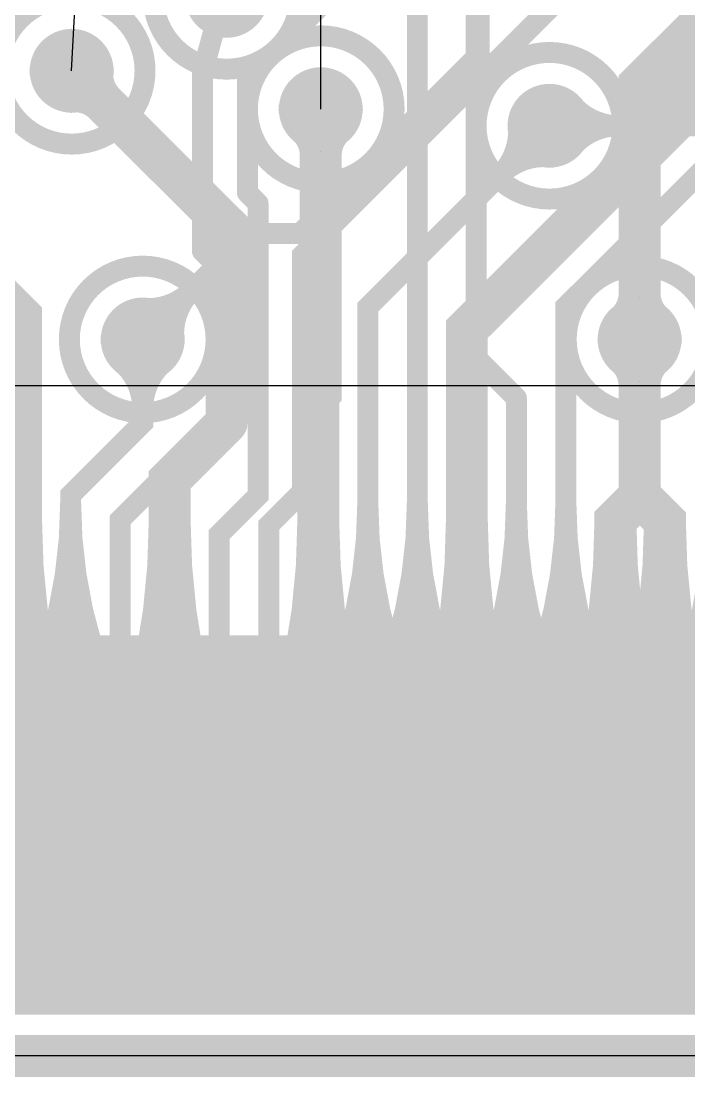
# Model space of a CAD drawing. Extents: x -4539 to 5978, y -4736 to 3041.
# Drawn here: x 250 to 409.3, y -5 to 247 of the extents above; entities that cross this region are included whole.
import ezdxf

# ---------------------------------------------------------------- set-up
doc = ezdxf.new("R2010")
doc.units = 0
for name, pattern in [('KEEPOUT_00000100', [2, 1, 1]), ('SIG_120', [2, 1, 1]), ('SIG_123', [2, 1, 1]), ('SIG_125', [2, 1, 1]), ('SIG_131', [2, 1, 1]), ('SIG_138', [2, 1, 1]), ('SIG_139', [2, 1, 1]), ('SIG_140', [2, 1, 1]), ('SIG_141', [2, 1, 1]), ('SIG_144', [2, 1, 1]), ('SIG_148', [2, 1, 1]), ('SIG_149', [2, 1, 1]), ('SIG_173', [2, 1, 1]), ('SIG_196', [2, 1, 1])]:
    doc.linetypes.add(name, pattern=pattern)
doc.layers.get('0').update_dxf_attribs({"color": 254, "linetype": 'CONTINUOUS'})
for name, color, linetype in [('BOARD_OUTLINE_00', 254, 'CONTINUOUS'), ('DRIL_NPLTE_THRU_01', 16, 'CONTINUOUS'), ('DRIL_NPLTE_THRU_02', 2, 'CONTINUOUS'), ('DRIL_NPLTE_THRU_03', 34, 'CONTINUOUS'), ('DRIL_NPLTE_THRU_04', 96, 'CONTINUOUS'), ('DRIL_NPLTE_THRU_05', 6, 'CONTINUOUS'), ('DRIL_NPLTE_THRU_06', 176, 'CONTINUOUS'), ('DRIL_PLTE_THRU_01', 16, 'CONTINUOUS'), ('DRIL_PLTE_THRU_02', 2, 'CONTINUOUS'), ('DRIL_PLTE_THRU_03', 34, 'CONTINUOUS'), ('DRIL_PLTE_THRU_04', 96, 'CONTINUOUS'), ('DRIL_PLTE_THRU_05', 6, 'CONTINUOUS'), ('DRIL_PLTE_THRU_06', 176, 'CONTINUOUS'), ('DRIL_SYMBOL', 254, 'CONTINUOUS'), ('KEEPOUT_00', 43, 'CONTINUOUS'), ('LINK_00', 254, 'CONTINUOUS'), ('PADS_BOT', 5, 'CONTINUOUS'), ('PADS_INNER', 1, 'CONTINUOUS'), ('PADS_TOP', 1, 'CONTINUOUS'), ('PART_TOP_2DLINE_00', 6, 'CONTINUOUS'), ('POUR_OUTLINE_02', 56, 'CONTINUOUS'), ('POUR_OUTLINE_05', 216, 'CONTINUOUS'), ('POUR_VIATHERM_02', 56, 'CONTINUOUS'), ('POUR_VOID_02', 56, 'CONTINUOUS'), ('POUR_VOID_05', 216, 'CONTINUOUS'), ('TEAR_01', 1, 'CONTINUOUS'), ('TEAR_03', 43, 'CONTINUOUS'), ('TEAR_06', 5, 'CONTINUOUS'), ('TRACE_01', 1, 'CONTINUOUS'), ('TRACE_03', 43, 'CONTINUOUS'), ('TRACE_06', 5, 'CONTINUOUS'), ('VIAPTS', 1, 'CONTINUOUS')]:
    doc.layers.add(name, color=color, linetype=linetype)

# ---------------------------------------------------------------- blocks, each defined once
blk = doc.blocks.new('BOARD_10')
at = {"layer": 'BOARD_OUTLINE_00', "const_width": 10}
blk.add_lwpolyline([(500, 274.8), (500, -433.86, -1), (500, -591.34), (500, -1300), (1120.08, -1300), (1120.08, -1162.2, -1), (1159.45, -1162.2), (1159.45, -1300), (3161.42, -1300), (3161.42, -591.34, -1), (3161.42, -433.86), (3161.42, 274.8)], format="xyb", close=True, dxfattribs=at)
blk = doc.blocks.new('POUR_VOID_746')
at = {"layer": 'POUR_VOID_02', "const_width": 5}
blk.add_lwpolyline([(-5918.5, -6247, 1), (-5883.5, -6247, 1)], format="xyb", close=True, dxfattribs=at)
blk = doc.blocks.new('POUR_VOID_745')
at = {"layer": 'POUR_VOID_02', "const_width": 5}
blk.add_lwpolyline([(-5938.5, -6329, 1), (-5903.5, -6329, 1)], format="xyb", close=True, dxfattribs=at)
blk = doc.blocks.new('POUR_VOID_740')
at = {"layer": 'POUR_VOID_02', "const_width": 5}
blk.add_lwpolyline([(-5841.5, -6278, 1), (-5806.5, -6278, 1)], format="xyb", close=True, dxfattribs=at)
blk = doc.blocks.new('POUR_OUTLINE_418')
at = {"layer": 'POUR_OUTLINE_02', "const_width": 5}
blk.add_lwpolyline([(-3557.5, -5612.5), (-3557.5, -4942.5), (-6182.5, -4942.5), (-6182.5, -5617.5), (-6166.44, -5617.5, -0.691217), (-6166.44, -5802.5), (-6182.5, -5802.5), (-6182.5, -6482.5), (-5597.5, -6482.5), (-5597.5, -6359.83, -0.121918), (-5590.76, -6342.93, -5.51621), (-5582.07, -6334.24, -0.564646), (-5522.5, -6359.83), (-5522.5, -6482.5), (-3557.5, -6482.5), (-3557.5, -5807.5), (-3558.62, -5807.5, -0.806303), (-3558.62, -5612.5)], format="xyb", close=True, dxfattribs=at)
for name in ['POUR_VOID_746', 'POUR_VOID_740', 'POUR_VOID_745']:
    blk.add_blockref(name, (0, 0))
blk = doc.blocks.new('POUR_VIATHERM_790')
at = {"layer": 'POUR_VIATHERM_02'}
for points in [[(-5937.95, -6254.88), (-5937.95, -6254.88)], [(-5947.95, -6264.88), (-5947.95, -6264.88)], [(-5927.95, -6264.88), (-5927.95, -6264.88)], [(-5937.95, -6274.88), (-5937.95, -6274.88)]]:
    blk.add_lwpolyline(points, dxfattribs=at)
blk = doc.blocks.new('POUR_VIATHERM_803')
at = {"layer": 'POUR_VIATHERM_02'}
for points in [[(-5802.5, -6319), (-5802.5, -6319)], [(-5812.5, -6329), (-5812.5, -6329)], [(-5792.5, -6329), (-5792.5, -6329)], [(-5802.5, -6339), (-5802.5, -6339)]]:
    blk.add_lwpolyline(points, dxfattribs=at)
blk = doc.blocks.new('POUR_VIATHERM_817')
at = {"layer": 'POUR_VIATHERM_02'}
for points in [[(-5878.54, -6264.04), (-5878.54, -6264.04)], [(-5888.54, -6274.04), (-5888.54, -6274.04)], [(-5868.54, -6274.04), (-5868.54, -6274.04)], [(-5878.54, -6284.04), (-5878.54, -6284.04)]]:
    blk.add_lwpolyline(points, dxfattribs=at)
blk = doc.blocks.new('POUR_HEADER_0')
for name in ['POUR_OUTLINE_418', 'POUR_VIATHERM_790', 'POUR_VIATHERM_817', 'POUR_VIATHERM_803']:
    blk.add_blockref(name, (6185, 6485))
blk = doc.blocks.new('POUR_VOID_315')
at = {"layer": 'POUR_VOID_05', "const_width": 5}
blk.add_lwpolyline([(-5955.45, -6264.88, 1), (-5920.45, -6264.88, 1)], format="xyb", close=True, dxfattribs=at)
blk = doc.blocks.new('POUR_VOID_311')
at = {"layer": 'POUR_VOID_05', "const_width": 5}
blk.add_lwpolyline([(-5918.5, -6247, 1), (-5883.5, -6247, 1)], format="xyb", close=True, dxfattribs=at)
blk = doc.blocks.new('POUR_VOID_310')
at = {"layer": 'POUR_VOID_05', "const_width": 5}
blk.add_lwpolyline([(-5938.5, -6329, 1), (-5903.5, -6329, 1)], format="xyb", close=True, dxfattribs=at)
blk = doc.blocks.new('POUR_VOID_309')
at = {"layer": 'POUR_VOID_05', "const_width": 5}
blk.add_lwpolyline([(-5896.04, -6274.04, 1), (-5861.04, -6274.04, 1)], format="xyb", close=True, dxfattribs=at)
blk = doc.blocks.new('POUR_VOID_303')
at = {"layer": 'POUR_VOID_05', "const_width": 5}
blk.add_lwpolyline([(-5841.5, -6278, 1), (-5806.5, -6278, 1)], format="xyb", close=True, dxfattribs=at)
blk = doc.blocks.new('POUR_VOID_298')
at = {"layer": 'POUR_VOID_05', "const_width": 5}
blk.add_lwpolyline([(-5820, -6329, 1), (-5785, -6329, 1)], format="xyb", close=True, dxfattribs=at)
blk = doc.blocks.new('POUR_OUTLINE_162')
at = {"layer": 'POUR_OUTLINE_05', "const_width": 5}
blk.add_lwpolyline([(-3557.5, -5612.5), (-3557.5, -4942.5), (-6182.5, -4942.5), (-6182.5, -5617.5), (-6166.44, -5617.5, -0.691217), (-6166.44, -5802.5), (-6182.5, -5802.5), (-6182.5, -6482.5), (-5597.5, -6482.5), (-5597.5, -6359.83, -0.121918), (-5590.76, -6342.93, -0.711311), (-5613.56, -6318.99, -4.185103), (-5600.74, -6309.72, -0.59758), (-5582.07, -6334.24, -0.564646), (-5522.5, -6359.83), (-5522.5, -6482.5), (-3557.5, -6482.5), (-3557.5, -5807.5), (-3558.62, -5807.5, -0.806303), (-3558.62, -5612.5)], format="xyb", close=True, dxfattribs=at)
for name in ['POUR_VOID_311', 'POUR_VOID_315', 'POUR_VOID_309', 'POUR_VOID_303', 'POUR_VOID_310', 'POUR_VOID_298']:
    blk.add_blockref(name, (0, 0))
blk = doc.blocks.new('POUR_HEADER_3')
blk.add_blockref('POUR_OUTLINE_162', (6185, 6485))
blk = doc.blocks.new('KEEPOUT_20')
at = {"layer": 'KEEPOUT_00', "linetype": 'KEEPOUT_00000100'}
blk.add_lwpolyline([(0, 44.59), (2718.1, 44.59), (2718.1, -115.41), (0, -115.41)], close=True, dxfattribs=at)
blk = doc.blocks.new('PART_BODY_TOP_8')
at = {"layer": 'PART_TOP_2DLINE_00', "const_width": 5}
blk.add_lwpolyline([(0, 0), (0, 708.66), (0.43, 708.66, 1), (0.43, 866.14), (0, 866.14), (0, 1181.1), (2661.42, 1181.1), (2661.42, 866.14), (2661.39, 866.14, 1), (2661.39, 708.66), (2661.42, 708.66), (2661.42, 0), (659.45, 0), (659.45, 137.95, 1), (620.08, 137.95), (620.08, 0)], format="xyb", close=True, dxfattribs=at)
blk = doc.blocks.new('DRIL_SYMBOL_0')
at = {"layer": 'DRIL_SYMBOL', "const_width": 2}
for points in [[(0, -10), (0, 10)], [(-10, 0), (10, 0)]]:
    blk.add_lwpolyline(points, dxfattribs=at)
blk = doc.blocks.new('DRIL_HOLE_0')
blk.add_lwpolyline([(0, 0, 1), (0, 0, 1)], format="xyb", close=True)
blk.add_blockref('DRIL_SYMBOL_0', (0, 0))
blk = doc.blocks.new('PAD_2')
blk.add_lwpolyline([(0, 0, 1), (0, 0, 1)], format="xyb", close=True)
blk = doc.blocks.new('PAD_10')
at = {"const_width": 17.72}
blk.add_lwpolyline([(-45.28, 0), (45.28, 0)], dxfattribs=at)
blk = doc.blocks.new('STK_TOP_13')
at = {"layer": 'DRIL_NPLTE_THRU_01'}
blk.add_blockref('DRIL_HOLE_0', (0, 0), dxfattribs=at)
at = {"layer": 'DRIL_NPLTE_THRU_02'}
blk.add_blockref('DRIL_HOLE_0', (0, 0), dxfattribs=at)
at = {"layer": 'DRIL_NPLTE_THRU_03'}
blk.add_blockref('DRIL_HOLE_0', (0, 0), dxfattribs=at)
at = {"layer": 'DRIL_NPLTE_THRU_04'}
blk.add_blockref('DRIL_HOLE_0', (0, 0), dxfattribs=at)
at = {"layer": 'DRIL_NPLTE_THRU_05'}
blk.add_blockref('DRIL_HOLE_0', (0, 0), dxfattribs=at)
at = {"layer": 'DRIL_NPLTE_THRU_06'}
blk.add_blockref('DRIL_HOLE_0', (0, 0), dxfattribs=at)
at = {"layer": 'PADS_BOT'}
blk.add_blockref('PAD_2', (0, 0), dxfattribs=at)
at = {"layer": 'PADS_INNER'}
blk.add_blockref('PAD_2', (0, 0), dxfattribs=at)
at = {"layer": 'PADS_TOP', "rotation": 90}
blk.add_blockref('PAD_10', (0, 0), dxfattribs=at)
blk = doc.blocks.new('STK_TOP_12')
at = {"layer": 'DRIL_NPLTE_THRU_01'}
blk.add_blockref('DRIL_HOLE_0', (0, 0), dxfattribs=at)
at = {"layer": 'DRIL_NPLTE_THRU_02'}
blk.add_blockref('DRIL_HOLE_0', (0, 0), dxfattribs=at)
at = {"layer": 'DRIL_NPLTE_THRU_03'}
blk.add_blockref('DRIL_HOLE_0', (0, 0), dxfattribs=at)
at = {"layer": 'DRIL_NPLTE_THRU_04'}
blk.add_blockref('DRIL_HOLE_0', (0, 0), dxfattribs=at)
at = {"layer": 'DRIL_NPLTE_THRU_05'}
blk.add_blockref('DRIL_HOLE_0', (0, 0), dxfattribs=at)
at = {"layer": 'DRIL_NPLTE_THRU_06'}
blk.add_blockref('DRIL_HOLE_0', (0, 0), dxfattribs=at)
at = {"layer": 'PADS_BOT', "rotation": 90}
blk.add_blockref('PAD_10', (0, 0), dxfattribs=at)
at = {"layer": 'PADS_INNER'}
blk.add_blockref('PAD_2', (0, 0), dxfattribs=at)
at = {"layer": 'PADS_TOP'}
blk.add_blockref('PAD_2', (0, 0), dxfattribs=at)
blk = doc.blocks.new('SYM_TOP_10')
for name, p in [('PART_BODY_TOP_8', (0, 0)), ('STK_TOP_13', (250, 55.12)), ('STK_TOP_12', (261.81, 55.12)), ('STK_TOP_13', (273.62, 55.12)), ('STK_TOP_12', (285.43, 55.12)), ('STK_TOP_13', (297.24, 55.12)), ('STK_TOP_12', (309.06, 55.12)), ('STK_TOP_13', (320.87, 55.12)), ('STK_TOP_12', (332.68, 55.12)), ('STK_TOP_13', (344.49, 55.12)), ('STK_TOP_12', (356.3, 55.12)), ('STK_TOP_13', (368.11, 55.12)), ('STK_TOP_12', (379.92, 55.12)), ('STK_TOP_13', (391.73, 55.12)), ('STK_TOP_12', (403.54, 55.12)), ('STK_TOP_13', (415.35, 55.12))]:
    blk.add_blockref(name, p)
blk = doc.blocks.new('PART_TOP_35')
blk.add_blockref('SYM_TOP_10', (0, 0))
blk = doc.blocks.new('SMOOTH_5')
at = {"const_width": 2.5}
blk.add_lwpolyline([(-1.25, 0, 1), (1.25, 0, 1)], format="xyb", close=True, dxfattribs=at)
blk = doc.blocks.new('TEAR_2008008000577')
at = {"const_width": 5}
for points in [[(0, 77, -0.073915), (-5.09, 42.78)], [(0, 77, 0.073915), (5.09, 42.78)]]:
    blk.add_lwpolyline(points, format="xyb", dxfattribs=at)
blk.add_lwpolyline([(0, 77), (0, 42.78)], dxfattribs=at)
for p in [(0, 77), (0, 77), (0, 77), (-5.09, 42.78), (0, 42.78), (5.09, 42.78)]:
    blk.add_blockref('SMOOTH_5', p)
blk = doc.blocks.new('TEAR_2008008000578')
at = {"const_width": 5}
for points in [[(0, -16.5, 0.196262), (-4.2, -6.21)], [(0, -16.5, 0.067729), (-1.24, -7.4)], [(0, -16.5, -0.196262), (4.2, -6.21)], [(0, -16.5, -0.067729), (1.24, -7.4)]]:
    blk.add_lwpolyline(points, format="xyb", dxfattribs=at)
for p in [(-4.2, -6.21), (-1.24, -7.4), (1.24, -7.4), (4.2, -6.21), (0, -16.5), (0, -16.5), (0, -16.5), (0, -16.5)]:
    blk.add_blockref('SMOOTH_5', p)
blk = doc.blocks.new('TRACE_1142')
at = {"layer": 'TRACE_01', "linetype": 'SIG_120', "const_width": 5}
blk.add_lwpolyline([(415.35, 55.12), (415.35, 142.97), (430, 157.61), (430, 188)], dxfattribs=at)
at = {"layer": 'TEAR_01'}
for name, p in [('TEAR_2008008000578', (430, 188)), ('TEAR_2008008000577', (415.35, 55.12))]:
    blk.add_blockref(name, p, dxfattribs=at)
at = {"layer": 'TRACE_01'}
for p in [(430, 188), (430, 157.61), (415.35, 142.97), (415.35, 55.12)]:
    blk.add_blockref('SMOOTH_5', p, dxfattribs=at)
blk = doc.blocks.new('TEAR_2008008000590')
at = {"const_width": 5}
for points in [[(-11.67, -11.67, 0.196262), (-7.36, -1.42)], [(-11.67, -11.67, 0.067729), (-6.11, -4.35)], [(-11.67, -11.67, -0.067729), (-4.35, -6.11)], [(-11.67, -11.67, -0.196262), (-1.42, -7.36)]]:
    blk.add_lwpolyline(points, format="xyb", dxfattribs=at)
for p in [(-7.36, -1.42), (-6.11, -4.35), (-4.35, -6.11), (-1.42, -7.36), (-11.67, -11.67), (-11.67, -11.67), (-11.67, -11.67), (-11.67, -11.67)]:
    blk.add_blockref('SMOOTH_5', p)
blk = doc.blocks.new('TRACE_2432')
at = {"layer": 'TRACE_01', "linetype": 'SIG_123', "const_width": 5}
blk.add_lwpolyline([(149.5, 171), (149.5, 184.5), (369, 404)], dxfattribs=at)
at = {"layer": 'TEAR_01'}
blk.add_blockref('TEAR_2008008000590', (369, 404), dxfattribs=at)
at = {"layer": 'TRACE_01'}
for p in [(369, 404), (149.5, 184.5), (149.5, 171)]:
    blk.add_blockref('SMOOTH_5', p, dxfattribs=at)
blk = doc.blocks.new('TEAR_2008008000598')
at = {"const_width": 5}
for points in [[(0, 77, -0.073915), (-5.09, 42.78)], [(0, 77, 0.073915), (5.09, 42.78)]]:
    blk.add_lwpolyline(points, format="xyb", dxfattribs=at)
blk.add_lwpolyline([(0, 77), (0, 42.78)], dxfattribs=at)
for p in [(0, 77), (0, 77), (0, 77), (-5.09, 42.78), (0, 42.78), (5.09, 42.78)]:
    blk.add_blockref('SMOOTH_5', p)
blk = doc.blocks.new('TRACE_478')
at = {"layer": 'TRACE_01', "linetype": 'SIG_125', "const_width": 5}
blk.add_lwpolyline([(344.49, 55.12), (344.49, 303.46), (424.3, 383.28), (424.3, 395.27), (439.53, 410.5), (456.89, 410.5), (480.89, 386.5), (662.9, 386.5), (686.11, 409.7), (779.88, 409.7), (793.71, 423.54), (1048.27, 423.54), (1057.8, 433.07), (1082.68, 433.07), (1102.36, 452.76)], dxfattribs=at)
at = {"layer": 'TEAR_01'}
blk.add_blockref('TEAR_2008008000598', (344.49, 55.12), dxfattribs=at)
at = {"layer": 'TRACE_01'}
blk.add_blockref('SMOOTH_5', (344.49, 55.12), dxfattribs=at)
blk = doc.blocks.new('TRACE_768')
at = {"layer": 'TRACE_03', "linetype": 'SIG_131', "const_width": 5}
blk.add_lwpolyline([(206, 171), (220.25, 185.25), (228.65, 185.25), (242.31, 198.92), (242.31, 240.13), (526.22, 524.04), (899.1, 524.04), (926.06, 551), (1121, 551)], dxfattribs=at)
blk = doc.blocks.new('TRACE_2478')
at = {"layer": 'TRACE_01', "linetype": 'SIG_138', "const_width": 5}
blk.add_lwpolyline([(303.96, 225.96), (303.96, 233.21), (325.49, 254.75), (325.49, 303.04), (411.29, 388.83), (411.29, 396.39), (437.17, 422.28), (664.66, 422.28), (686.32, 443.94), (1029.3, 443.94), (1057.8, 472.44), (1082.68, 472.44), (1102.36, 492.13)], dxfattribs=at)
at = {"layer": 'TRACE_01'}
for p in [(303.96, 233.21), (303.96, 225.96)]:
    blk.add_blockref('SMOOTH_5', p, dxfattribs=at)
blk = doc.blocks.new('TRACE_2480')
at = {"layer": 'TRACE_01', "linetype": 'SIG_139', "const_width": 5}
blk.add_lwpolyline([(358.5, 222), (358.5, 296.19), (420.7, 358.39), (654.46, 358.39), (695.44, 399.38), (784.85, 399.38), (798.86, 413.39), (1062.99, 413.39)], dxfattribs=at)
at = {"layer": 'TRACE_01'}
blk.add_blockref('SMOOTH_5', (358.5, 222), dxfattribs=at)
blk = doc.blocks.new('TEAR_2008008000659')
at = {"const_width": 5}
for points in [[(0, 77, -0.073915), (-5.09, 42.78)], [(0, 77, 0.073915), (5.09, 42.78)]]:
    blk.add_lwpolyline(points, format="xyb", dxfattribs=at)
blk.add_lwpolyline([(0, 77), (0, 42.78)], dxfattribs=at)
for p in [(0, 77), (0, 77), (0, 77), (-5.09, 42.78), (0, 42.78), (5.09, 42.78)]:
    blk.add_blockref('SMOOTH_5', p)
blk = doc.blocks.new('TRACE_480')
at = {"layer": 'TRACE_01', "linetype": 'SIG_139', "const_width": 5}
blk.add_lwpolyline([(368.11, 55.12), (368.11, 157.02)], dxfattribs=at)
at = {"layer": 'TEAR_01'}
blk.add_blockref('TEAR_2008008000659', (368.11, 55.12), dxfattribs=at)
at = {"layer": 'TRACE_01'}
for p in [(368.11, 157.02), (368.11, 55.12)]:
    blk.add_blockref('SMOOTH_5', p, dxfattribs=at)
blk = doc.blocks.new('TEAR_2008008000664')
at = {"const_width": 5}
for points in [[(-11.67, -11.67, 0.196262), (-7.36, -1.42)], [(-11.67, -11.67, 0.067729), (-6.11, -4.35)], [(-11.67, -11.67, -0.067729), (-4.35, -6.11)], [(-11.67, -11.67, -0.196262), (-1.42, -7.36)]]:
    blk.add_lwpolyline(points, format="xyb", dxfattribs=at)
for p in [(-7.36, -1.42), (-6.11, -4.35), (-4.35, -6.11), (-1.42, -7.36), (-11.67, -11.67), (-11.67, -11.67), (-11.67, -11.67), (-11.67, -11.67)]:
    blk.add_blockref('SMOOTH_5', p)
blk = doc.blocks.new('TRACE_660')
at = {"layer": 'TRACE_06', "linetype": 'SIG_140', "const_width": 5}
blk.add_lwpolyline([(309.06, 55.12), (309.06, 126.64), (317.09, 134.67), (317.09, 191.09), (397, 271)], dxfattribs=at)
at = {"layer": 'TEAR_06'}
blk.add_blockref('TEAR_2008008000664', (397, 271), dxfattribs=at)
at = {"layer": 'TRACE_06'}
for p in [(397, 271), (317.09, 191.09), (317.09, 134.67), (309.06, 126.64), (309.06, 55.12)]:
    blk.add_blockref('SMOOTH_5', p, dxfattribs=at)
blk = doc.blocks.new('TEAR_2008008000665')
at = {"const_width": 5}
for points in [[(16.5, 0, -0.196262), (6.21, 4.2)], [(16.5, 0, -0.067729), (7.4, 1.24)], [(16.5, 0, 0.196262), (6.21, -4.2)], [(16.5, 0, 0.067729), (7.4, -1.24)]]:
    blk.add_lwpolyline(points, format="xyb", dxfattribs=at)
for p in [(6.21, 4.2), (7.4, 1.24), (7.4, -1.24), (16.5, 0), (16.5, 0), (16.5, 0), (16.5, 0), (6.21, -4.2)]:
    blk.add_blockref('SMOOTH_5', p)
blk = doc.blocks.new('TRACE_672')
at = {"layer": 'TRACE_03', "linetype": 'SIG_141', "const_width": 5}
blk.add_lwpolyline([(376, 222), (413.31, 222), (588.28, 396.97), (1127.97, 396.97), (1203, 472)], dxfattribs=at)
at = {"layer": 'TEAR_03'}
blk.add_blockref('TEAR_2008008000665', (376, 222), dxfattribs=at)
at = {"layer": 'TRACE_03'}
blk.add_blockref('SMOOTH_5', (376, 222), dxfattribs=at)
blk = doc.blocks.new('TEAR_2008008000669')
at = {"const_width": 5}
for points in [[(0, 77, -0.073915), (-5.09, 42.78)], [(0, 77, 0.073915), (5.09, 42.78)]]:
    blk.add_lwpolyline(points, format="xyb", dxfattribs=at)
blk.add_lwpolyline([(0, 77), (0, 42.78)], dxfattribs=at)
for p in [(0, 77), (0, 77), (0, 77), (-5.09, 42.78), (0, 42.78), (5.09, 42.78)]:
    blk.add_blockref('SMOOTH_5', p)
blk = doc.blocks.new('TEAR_2008008000670')
at = {"const_width": 5}
for points in [[(-11.67, -11.67, 0.196262), (-7.36, -1.42)], [(-11.67, -11.67, 0.067729), (-6.11, -4.35)], [(-11.67, -11.67, -0.067729), (-4.35, -6.11)], [(-11.67, -11.67, -0.196262), (-1.42, -7.36)]]:
    blk.add_lwpolyline(points, format="xyb", dxfattribs=at)
for p in [(-7.36, -1.42), (-6.11, -4.35), (-4.35, -6.11), (-1.42, -7.36), (-11.67, -11.67), (-11.67, -11.67), (-11.67, -11.67), (-11.67, -11.67)]:
    blk.add_blockref('SMOOTH_5', p)
blk = doc.blocks.new('TRACE_670')
at = {"layer": 'TRACE_06', "linetype": 'SIG_141', "const_width": 5}
blk.add_lwpolyline([(332.68, 55.12), (332.68, 178.68), (376, 222)], dxfattribs=at)
at = {"layer": 'TEAR_06'}
for name, p in [('TEAR_2008008000670', (376, 222)), ('TEAR_2008008000669', (332.68, 55.12))]:
    blk.add_blockref(name, p, dxfattribs=at)
at = {"layer": 'TRACE_06'}
for p in [(376, 222), (332.68, 178.68), (332.68, 55.12)]:
    blk.add_blockref('SMOOTH_5', p, dxfattribs=at)
blk = doc.blocks.new('TEAR_2008008000681')
at = {"const_width": 5}
for points in [[(0, 77, -0.073915), (-5.09, 42.78)], [(0, 77, 0.073915), (5.09, 42.78)]]:
    blk.add_lwpolyline(points, format="xyb", dxfattribs=at)
blk.add_lwpolyline([(0, 77), (0, 42.78)], dxfattribs=at)
for p in [(0, 77), (0, 77), (0, 77), (-5.09, 42.78), (0, 42.78), (5.09, 42.78)]:
    blk.add_blockref('SMOOTH_5', p)
blk = doc.blocks.new('TEAR_2008008000682')
at = {"const_width": 5}
for points in [[(-16.5, 0, 0.196262), (-6.21, 4.2)], [(-16.5, 0, 0.067729), (-7.4, 1.24)], [(-16.5, 0, -0.196262), (-6.21, -4.2)], [(-16.5, 0, -0.067729), (-7.4, -1.24)]]:
    blk.add_lwpolyline(points, format="xyb", dxfattribs=at)
for p in [(-6.21, 4.2), (-7.4, 1.24), (-16.5, 0), (-16.5, 0), (-16.5, 0), (-16.5, 0), (-7.4, -1.24), (-6.21, -4.2)]:
    blk.add_blockref('SMOOTH_5', p)
blk = doc.blocks.new('TRACE_606')
at = {"layer": 'TRACE_06', "linetype": 'SIG_144', "const_width": 5}
blk.add_lwpolyline([(379.92, 55.12), (379.92, 178.84), (418.84, 217.76), (418.84, 226.59), (442.96, 250.71), (563.71, 250.71), (598, 285), (718, 285)], dxfattribs=at)
at = {"layer": 'TEAR_06'}
for name, p in [('TEAR_2008008000682', (718, 285)), ('TEAR_2008008000681', (379.92, 55.12))]:
    blk.add_blockref(name, p, dxfattribs=at)
at = {"layer": 'TRACE_06'}
for p in [(598, 285), (718, 285), (442.96, 250.71), (563.71, 250.71), (418.84, 226.59), (418.84, 217.76), (379.92, 178.84), (379.92, 55.12)]:
    blk.add_blockref('SMOOTH_5', p, dxfattribs=at)
blk = doc.blocks.new('TEAR_2008008000700')
at = {"const_width": 5}
for points in [[(11.67, 11.67, -0.196262), (1.42, 7.36)], [(11.67, 11.67, -0.067729), (4.35, 6.11)], [(11.67, 11.67, 0.067729), (6.11, 4.35)], [(11.67, 11.67, 0.196262), (7.36, 1.42)]]:
    blk.add_lwpolyline(points, format="xyb", dxfattribs=at)
for p in [(11.67, 11.67), (11.67, 11.67), (11.67, 11.67), (11.67, 11.67), (1.42, 7.36), (4.35, 6.11), (6.11, 4.35), (7.36, 1.42)]:
    blk.add_blockref('SMOOTH_5', p)
blk = doc.blocks.new('TRACE_806')
at = {"layer": 'TRACE_03', "linetype": 'SIG_148', "const_width": 5}
blk.add_lwpolyline([(279, 171), (304.27, 196.27), (316.52, 196.27), (359.23, 238.98), (359.23, 257.98), (438.75, 337.5), (449.3, 337.5), (533.84, 422.04), (847.54, 422.04), (877.75, 452.25), (1123, 452.25), (1138.5, 467.75), (1138.5, 477.25), (1154.25, 493), (1165.75, 493), (1182.5, 509.75), (1182.5, 534.12), (1203, 554.62), (1203, 591)], dxfattribs=at)
at = {"layer": 'TEAR_03'}
blk.add_blockref('TEAR_2008008000700', (279, 171), dxfattribs=at)
at = {"layer": 'TRACE_03'}
for p in [(359.23, 238.98), (304.27, 196.27), (316.52, 196.27), (279, 171)]:
    blk.add_blockref('SMOOTH_5', p, dxfattribs=at)
blk = doc.blocks.new('TEAR_2008008000704')
at = {"const_width": 5}
for points in [[(0, 77, -0.073915), (-5.09, 42.78)], [(0, 77, 0.073915), (5.09, 42.78)]]:
    blk.add_lwpolyline(points, format="xyb", dxfattribs=at)
blk.add_lwpolyline([(0, 77), (0, 42.78)], dxfattribs=at)
for p in [(0, 77), (0, 77), (0, 77), (-5.09, 42.78), (0, 42.78), (5.09, 42.78)]:
    blk.add_blockref('SMOOTH_5', p)
blk = doc.blocks.new('TEAR_2008008000705')
at = {"const_width": 5}
for points in [[(0, -16.5, 0.196262), (-4.2, -6.21)], [(0, -16.5, 0.067729), (-1.24, -7.4)], [(0, -16.5, -0.196262), (4.2, -6.21)], [(0, -16.5, -0.067729), (1.24, -7.4)]]:
    blk.add_lwpolyline(points, format="xyb", dxfattribs=at)
for p in [(-4.2, -6.21), (-1.24, -7.4), (1.24, -7.4), (4.2, -6.21), (0, -16.5), (0, -16.5), (0, -16.5), (0, -16.5)]:
    blk.add_blockref('SMOOTH_5', p)
blk = doc.blocks.new('TRACE_804')
at = {"layer": 'TRACE_06', "linetype": 'SIG_148', "const_width": 5}
blk.add_lwpolyline([(261.81, 55.12), (261.81, 133.9), (279, 151.09), (279, 171)], dxfattribs=at)
at = {"layer": 'TEAR_06'}
for name, p in [('TEAR_2008008000705', (279, 171)), ('TEAR_2008008000704', (261.81, 55.12))]:
    blk.add_blockref(name, p, dxfattribs=at)
at = {"layer": 'TRACE_06'}
for p in [(279, 171), (279, 151.09), (261.81, 133.9), (261.81, 55.12)]:
    blk.add_blockref('SMOOTH_5', p, dxfattribs=at)
blk = doc.blocks.new('SMOOTH_10')
at = {"const_width": 5}
blk.add_lwpolyline([(-2.5, 0, 1), (2.5, 0, 1)], format="xyb", close=True, dxfattribs=at)
blk = doc.blocks.new('TEAR_2008008000830')
at = {"const_width": 10}
for points in [[(0, 72.5, -0.047789), (-3.09, 40.28)], [(0, 72.5, 0.047789), (3.09, 40.28)]]:
    blk.add_lwpolyline(points, format="xyb", dxfattribs=at)
for p in [(0, 72.5), (0, 72.5), (-3.09, 40.28), (3.09, 40.28)]:
    blk.add_blockref('SMOOTH_10', p)
blk = doc.blocks.new('TRACE_2679')
at = {"layer": 'TRACE_06', "linetype": 'SIG_173', "const_width": 10}
blk.add_lwpolyline([(285.43, 55.12), (285.43, 137.53), (299, 151.09)], dxfattribs=at)
at = {"layer": 'TEAR_06'}
blk.add_blockref('TEAR_2008008000830', (285.43, 55.12), dxfattribs=at)
at = {"layer": 'TRACE_06'}
for p in [(299, 151.09), (285.43, 137.53), (285.43, 55.12)]:
    blk.add_blockref('SMOOTH_10', p, dxfattribs=at)
blk = doc.blocks.new('TEAR_2008008000848')
at = {"const_width": 10}
for points in [[(7.78, -7.78, -0.196261), (4.91, -0.95)], [(7.78, -7.78, 0.196261), (0.95, -4.91)]]:
    blk.add_lwpolyline(points, format="xyb", dxfattribs=at)
for p in [(4.91, -0.95), (0.95, -4.91), (7.78, -7.78), (7.78, -7.78)]:
    blk.add_blockref('SMOOTH_10', p)
blk = doc.blocks.new('TRACE_234')
at = {"layer": 'TRACE_06', "linetype": 'SIG_173', "const_width": 10}
blk.add_lwpolyline([(262.05, 235.12), (299, 198.18), (299, 151.09)], dxfattribs=at)
at = {"layer": 'TEAR_06'}
blk.add_blockref('TEAR_2008008000848', (262.05, 235.12), dxfattribs=at)
at = {"layer": 'TRACE_06'}
for p in [(262.05, 235.12), (299, 198.18), (299, 151.09)]:
    blk.add_blockref('SMOOTH_10', p, dxfattribs=at)
blk = doc.blocks.new('TEAR_2008008000857')
at = {"const_width": 10}
for points in [[(7.78, -7.78, -0.196261), (4.91, -0.95)], [(7.78, -7.78, 0.196261), (0.95, -4.91)]]:
    blk.add_lwpolyline(points, format="xyb", dxfattribs=at)
for p in [(4.91, -0.95), (0.95, -4.91), (7.78, -7.78), (7.78, -7.78)]:
    blk.add_blockref('SMOOTH_10', p)
blk = doc.blocks.new('TEAR_2008008000858')
at = {"const_width": 10}
for points in [[(0, 72.5, -0.047789), (-3.09, 40.28)], [(0, 72.5, 0.047789), (3.09, 40.28)]]:
    blk.add_lwpolyline(points, format="xyb", dxfattribs=at)
for p in [(0, 72.5), (0, 72.5), (-3.09, 40.28), (3.09, 40.28)]:
    blk.add_blockref('SMOOTH_10', p)
blk = doc.blocks.new('TRACE_2')
at = {"layer": 'TRACE_01', "linetype": 'SIG_173', "const_width": 10}
blk.add_lwpolyline([(222.57, 203.93), (250, 176.5), (250, 55.12)], dxfattribs=at)
at = {"layer": 'TEAR_01'}
for name, p in [('TEAR_2008008000857', (222.57, 203.93)), ('TEAR_2008008000858', (250, 55.12))]:
    blk.add_blockref(name, p, dxfattribs=at)
at = {"layer": 'TRACE_01'}
for p in [(222.57, 203.93), (250, 176.5), (250, 55.12)]:
    blk.add_blockref('SMOOTH_10', p, dxfattribs=at)
blk = doc.blocks.new('TEAR_2008008000872')
at = {"const_width": 10}
for points in [[(0, 11, -0.196262), (-2.8, 4.14)], [(0, 11, 0.196262), (2.8, 4.14)]]:
    blk.add_lwpolyline(points, format="xyb", dxfattribs=at)
for p in [(0, 11), (0, 11), (-2.8, 4.14), (2.8, 4.14)]:
    blk.add_blockref('SMOOTH_10', p)
blk = doc.blocks.new('TEAR_2008008000873')
at = {"const_width": 10}
for points in [[(-7.78, -7.78, 0.196261), (-4.91, -0.95)], [(-7.78, -7.78, -0.196261), (-0.95, -4.91)]]:
    blk.add_lwpolyline(points, format="xyb", dxfattribs=at)
for p in [(-4.91, -0.95), (-0.95, -4.91), (-7.78, -7.78), (-7.78, -7.78)]:
    blk.add_blockref('SMOOTH_10', p)
blk = doc.blocks.new('TRACE_2968')
at = {"layer": 'TRACE_01', "linetype": 'SIG_173', "const_width": 10}
blk.add_lwpolyline([(397.5, 171), (397.5, 231.88), (440.16, 274.54)], dxfattribs=at)
at = {"layer": 'TEAR_01'}
for name, p in [('TEAR_2008008000873', (440.16, 274.54)), ('TEAR_2008008000872', (397.5, 171))]:
    blk.add_blockref(name, p, dxfattribs=at)
at = {"layer": 'TRACE_01'}
for p in [(440.16, 274.54), (397.5, 231.88), (397.5, 171)]:
    blk.add_blockref('SMOOTH_10', p, dxfattribs=at)
blk = doc.blocks.new('TEAR_2008008000874')
at = {"const_width": 10}
for points in [[(0, -11, 0.196262), (-2.8, -4.14)], [(0, -11, -0.196262), (2.8, -4.14)]]:
    blk.add_lwpolyline(points, format="xyb", dxfattribs=at)
for p in [(-2.8, -4.14), (2.8, -4.14), (0, -11), (0, -11)]:
    blk.add_blockref('SMOOTH_10', p)
blk = doc.blocks.new('TEAR_2008008000875')
at = {"const_width": 10}
for points in [[(0, 72.5, -0.047789), (-3.09, 40.28)], [(0, 72.5, 0.047789), (3.09, 40.28)]]:
    blk.add_lwpolyline(points, format="xyb", dxfattribs=at)
for p in [(0, 72.5), (0, 72.5), (-3.09, 40.28), (3.09, 40.28)]:
    blk.add_blockref('SMOOTH_10', p)
blk = doc.blocks.new('TRACE_236')
at = {"layer": 'TRACE_06', "linetype": 'SIG_173', "const_width": 10}
blk.add_lwpolyline([(397.5, 171), (397.5, 133.72), (403.54, 127.68), (403.54, 55.12)], dxfattribs=at)
at = {"layer": 'TEAR_06'}
for name, p in [('TEAR_2008008000874', (397.5, 171)), ('TEAR_2008008000875', (403.54, 55.12))]:
    blk.add_blockref(name, p, dxfattribs=at)
at = {"layer": 'TRACE_06'}
for p in [(397.5, 171), (397.5, 133.72), (403.54, 127.68), (403.54, 55.12)]:
    blk.add_blockref('SMOOTH_10', p, dxfattribs=at)
blk = doc.blocks.new('TEAR_2008008000916')
at = {"const_width": 10}
for points in [[(0, 72.5, -0.047789), (-3.09, 40.28)], [(0, 72.5, 0.047789), (3.09, 40.28)]]:
    blk.add_lwpolyline(points, format="xyb", dxfattribs=at)
for p in [(0, 72.5), (0, 72.5), (-3.09, 40.28), (3.09, 40.28)]:
    blk.add_blockref('SMOOTH_10', p)
blk = doc.blocks.new('TEAR_2008008000917')
at = {"const_width": 10}
for points in [[(0, -11, 0.196262), (-2.8, -4.14)], [(0, -11, -0.196262), (2.8, -4.14)]]:
    blk.add_lwpolyline(points, format="xyb", dxfattribs=at)
for p in [(-2.8, -4.14), (2.8, -4.14), (0, -11), (0, -11)]:
    blk.add_blockref('SMOOTH_10', p)
blk = doc.blocks.new('TRACE_4')
at = {"layer": 'TRACE_01', "linetype": 'SIG_173', "const_width": 10}
blk.add_lwpolyline([(391.73, 55.12), (391.73, 127.81), (397.5, 133.58), (397.5, 171)], dxfattribs=at)
at = {"layer": 'TEAR_01'}
for name, p in [('TEAR_2008008000917', (397.5, 171)), ('TEAR_2008008000916', (391.73, 55.12))]:
    blk.add_blockref(name, p, dxfattribs=at)
at = {"layer": 'TRACE_01'}
for p in [(397.5, 171), (397.5, 133.58), (391.73, 127.81), (391.73, 55.12)]:
    blk.add_blockref('SMOOTH_10', p, dxfattribs=at)
blk = doc.blocks.new('TEAR_2008008000918')
at = {"const_width": 10}
for points in [[(0, 72.5, -0.047789), (-3.09, 40.28)], [(0, 72.5, 0.047789), (3.09, 40.28)]]:
    blk.add_lwpolyline(points, format="xyb", dxfattribs=at)
for p in [(0, 72.5), (0, 72.5), (-3.09, 40.28), (3.09, 40.28)]:
    blk.add_blockref('SMOOTH_10', p)
blk = doc.blocks.new('TEAR_2008008000919')
at = {"const_width": 10}
for points in [[(-7.78, -7.78, 0.196261), (-4.91, -0.95)], [(-7.78, -7.78, -0.196261), (-0.95, -4.91)]]:
    blk.add_lwpolyline(points, format="xyb", dxfattribs=at)
for p in [(-4.91, -0.95), (-0.95, -4.91), (-7.78, -7.78), (-7.78, -7.78)]:
    blk.add_blockref('SMOOTH_10', p)
blk = doc.blocks.new('TRACE_934')
at = {"layer": 'TRACE_06', "linetype": 'SIG_173', "const_width": 10}
blk.add_lwpolyline([(356.3, 55.12), (356.3, 173.45), (405.95, 223.1), (405.95, 240.32), (440.16, 274.54)], dxfattribs=at)
at = {"layer": 'TEAR_06'}
for name, p in [('TEAR_2008008000919', (440.16, 274.54)), ('TEAR_2008008000918', (356.3, 55.12))]:
    blk.add_blockref(name, p, dxfattribs=at)
at = {"layer": 'TRACE_06'}
for p in [(440.16, 274.54), (405.95, 240.32), (405.95, 223.1), (356.3, 173.45), (356.3, 55.12)]:
    blk.add_blockref('SMOOTH_10', p, dxfattribs=at)
blk = doc.blocks.new('TEAR_2008008000920')
at = {"const_width": 10}
for points in [[(0, 72.5, -0.047789), (-3.09, 40.28)], [(0, 72.5, 0.047789), (3.09, 40.28)]]:
    blk.add_lwpolyline(points, format="xyb", dxfattribs=at)
for p in [(0, 72.5), (0, 72.5), (-3.09, 40.28), (3.09, 40.28)]:
    blk.add_blockref('SMOOTH_10', p)
blk = doc.blocks.new('TEAR_2008008000921')
at = {"const_width": 10}
for points in [[(0, -11, 0.196262), (-2.8, -4.14)], [(0, -11, -0.196262), (2.8, -4.14)]]:
    blk.add_lwpolyline(points, format="xyb", dxfattribs=at)
for p in [(-2.8, -4.14), (2.8, -4.14), (0, -11), (0, -11)]:
    blk.add_blockref('SMOOTH_10', p)
blk = doc.blocks.new('TRACE_276')
at = {"layer": 'TRACE_01', "linetype": 'SIG_173', "const_width": 10}
blk.add_lwpolyline([(320.87, 55.12), (320.87, 157.88), (321.46, 158.48), (321.46, 225.96)], dxfattribs=at)
at = {"layer": 'TEAR_01'}
for name, p in [('TEAR_2008008000921', (321.46, 225.96)), ('TEAR_2008008000920', (320.87, 55.12))]:
    blk.add_blockref(name, p, dxfattribs=at)
at = {"layer": 'TRACE_01'}
for p in [(321.46, 225.96), (320.87, 157.88), (321.46, 158.48), (320.87, 55.12)]:
    blk.add_blockref('SMOOTH_10', p, dxfattribs=at)
blk = doc.blocks.new('DRIL_SYMBOL_7')
at = {"layer": 'DRIL_SYMBOL', "const_width": 2}
for points in [[(0, -10), (0, 10)], [(-10, 0), (10, 0)]]:
    blk.add_lwpolyline(points, dxfattribs=at)
blk = doc.blocks.new('DRIL_HOLE_7')
at = {"const_width": 3.5}
blk.add_lwpolyline([(-1.75, 0, 1), (1.75, 0, 1)], format="xyb", close=True, dxfattribs=at)
blk.add_blockref('DRIL_SYMBOL_7', (0, 0))
blk = doc.blocks.new('PAD_15')
at = {"const_width": 10}
blk.add_lwpolyline([(0, -5, 1), (0, 5, 1)], format="xyb", close=True, dxfattribs=at)
blk = doc.blocks.new('STK_TOP_26')
at = {"layer": 'DRIL_PLTE_THRU_01'}
blk.add_blockref('DRIL_HOLE_7', (0, 0), dxfattribs=at)
at = {"layer": 'DRIL_PLTE_THRU_02'}
blk.add_blockref('DRIL_HOLE_7', (0, 0), dxfattribs=at)
at = {"layer": 'DRIL_PLTE_THRU_03'}
blk.add_blockref('DRIL_HOLE_7', (0, 0), dxfattribs=at)
at = {"layer": 'DRIL_PLTE_THRU_04'}
blk.add_blockref('DRIL_HOLE_7', (0, 0), dxfattribs=at)
at = {"layer": 'DRIL_PLTE_THRU_05'}
blk.add_blockref('DRIL_HOLE_7', (0, 0), dxfattribs=at)
at = {"layer": 'DRIL_PLTE_THRU_06'}
blk.add_blockref('DRIL_HOLE_7', (0, 0), dxfattribs=at)
at = {"layer": 'PADS_BOT'}
blk.add_blockref('PAD_15', (0, 0), dxfattribs=at)
at = {"layer": 'PADS_INNER'}
blk.add_blockref('PAD_15', (0, 0), dxfattribs=at)
at = {"layer": 'PADS_TOP'}
blk.add_blockref('PAD_15', (0, 0), dxfattribs=at)
blk = doc.blocks.new('SYM_TOP_2')
blk.add_blockref('STK_TOP_26', (0, 0))

msp = doc.modelspace()

# ---------------------------------------------------------------- linework, layer by layer
at = {"layer": 'LINK_00', "linetype": 'SIG_173'}
for p in [(262.05, 235.12), (321.46, 225.96)]:
    msp.add_line(p, (322.05, 1400), dxfattribs=at)
at = {"layer": 'TRACE_01', "linetype": 'SIG_149', "const_width": 5}
for points in [[(293.24, 234.7), (298.28, 253.2), (299, 253)], [(293.24, 192.07), (293.24, 234.7)], [(293.24, 192.07), (296.5, 188.81)], [(296.5, 171), (296.5, 188.81)], [(273.62, 55.12), (273.62, 127.92), (296.5, 150.8), (296.5, 171)]]:
    msp.add_lwpolyline(points, dxfattribs=at)
at = {"layer": 'TRACE_01', "linetype": 'SIG_138', "const_width": 5}
for points in [[(303.96, 206.05), (303.96, 225.96)], [(303.96, 206.05), (306.5, 203.51)], [(306.5, 170.04), (306.5, 203.51)], [(297.24, 55.12), (297.24, 124.44), (306.5, 133.7), (306.5, 170.04)]]:
    msp.add_lwpolyline(points, dxfattribs=at)
at = {"layer": 'TRACE_01', "linetype": 'SIG_139', "const_width": 5}
for points in [[(358.5, 166.63), (358.5, 222)], [(358.5, 166.63), (368.11, 157.02)]]:
    msp.add_lwpolyline(points, dxfattribs=at)

# ---------------------------------------------------------------- block references
for name, p in [('BOARD_10', (-500, 1300)), ('PART_TOP_35', (0, 0)), ('TRACE_806', (0, 0)), ('TRACE_768', (0, 0)), ('TRACE_2478', (0, 0)), ('TRACE_672', (0, 0)), ('TRACE_478', (0, 0)), ('TRACE_2480', (0, 0)), ('TRACE_2432', (0, 0)), ('TRACE_606', (0, 0)), ('TRACE_934', (0, 0)), ('TRACE_2968', (0, 0)), ('TRACE_660', (0, 0)), ('TRACE_234', (0, 0)), ('TRACE_276', (0, 0)), ('TRACE_670', (0, 0)), ('TRACE_2', (0, 0)), ('TRACE_1142', (0, 0)), ('TRACE_4', (0, 0)), ('TRACE_236', (0, 0)), ('TRACE_804', (0, 0)), ('KEEPOUT_20', (-38.1, 115.41)), ('TRACE_480', (0, 0)), ('TRACE_2679', (0, 0))]:
    msp.add_blockref(name, p)
at = {"linetype": 'SIG_173'}
msp.add_blockref('POUR_HEADER_0', (15, 15), dxfattribs=at)
at = {"linetype": 'SIG_196'}
msp.add_blockref('POUR_HEADER_3', (15, 15), dxfattribs=at)
at = {"layer": 'TRACE_01'}
for p in [(293.24, 234.7), (293.24, 234.7), (303.96, 225.96), (358.5, 222), (303.96, 206.05), (303.96, 206.05), (306.5, 203.51), (306.5, 203.51), (293.24, 192.07), (293.24, 192.07), (296.5, 188.81), (296.5, 188.81), (296.5, 171), (296.5, 171), (306.5, 170.04), (306.5, 170.04), (358.5, 166.63), (358.5, 166.63), (368.11, 157.02), (296.5, 150.8), (306.5, 133.7), (273.62, 127.92), (297.24, 124.44), (273.62, 55.12), (297.24, 55.12)]:
    msp.add_blockref('SMOOTH_5', p, dxfattribs=at)
at = {"layer": 'VIAPTS', "linetype": 'SIG_149'}
msp.add_blockref('SYM_TOP_2', (299, 253), dxfattribs=at)
at = {"layer": 'VIAPTS', "linetype": 'SIG_173'}
for p in [(262.05, 235.12), (321.46, 225.96), (397.5, 171)]:
    msp.add_blockref('SYM_TOP_2', p, dxfattribs=at)
at = {"layer": 'VIAPTS', "linetype": 'SIG_141'}
msp.add_blockref('SYM_TOP_2', (376, 222), dxfattribs=at)
at = {"layer": 'VIAPTS', "linetype": 'SIG_148'}
msp.add_blockref('SYM_TOP_2', (279, 171), dxfattribs=at)

doc.saveas('drawing.dxf')
